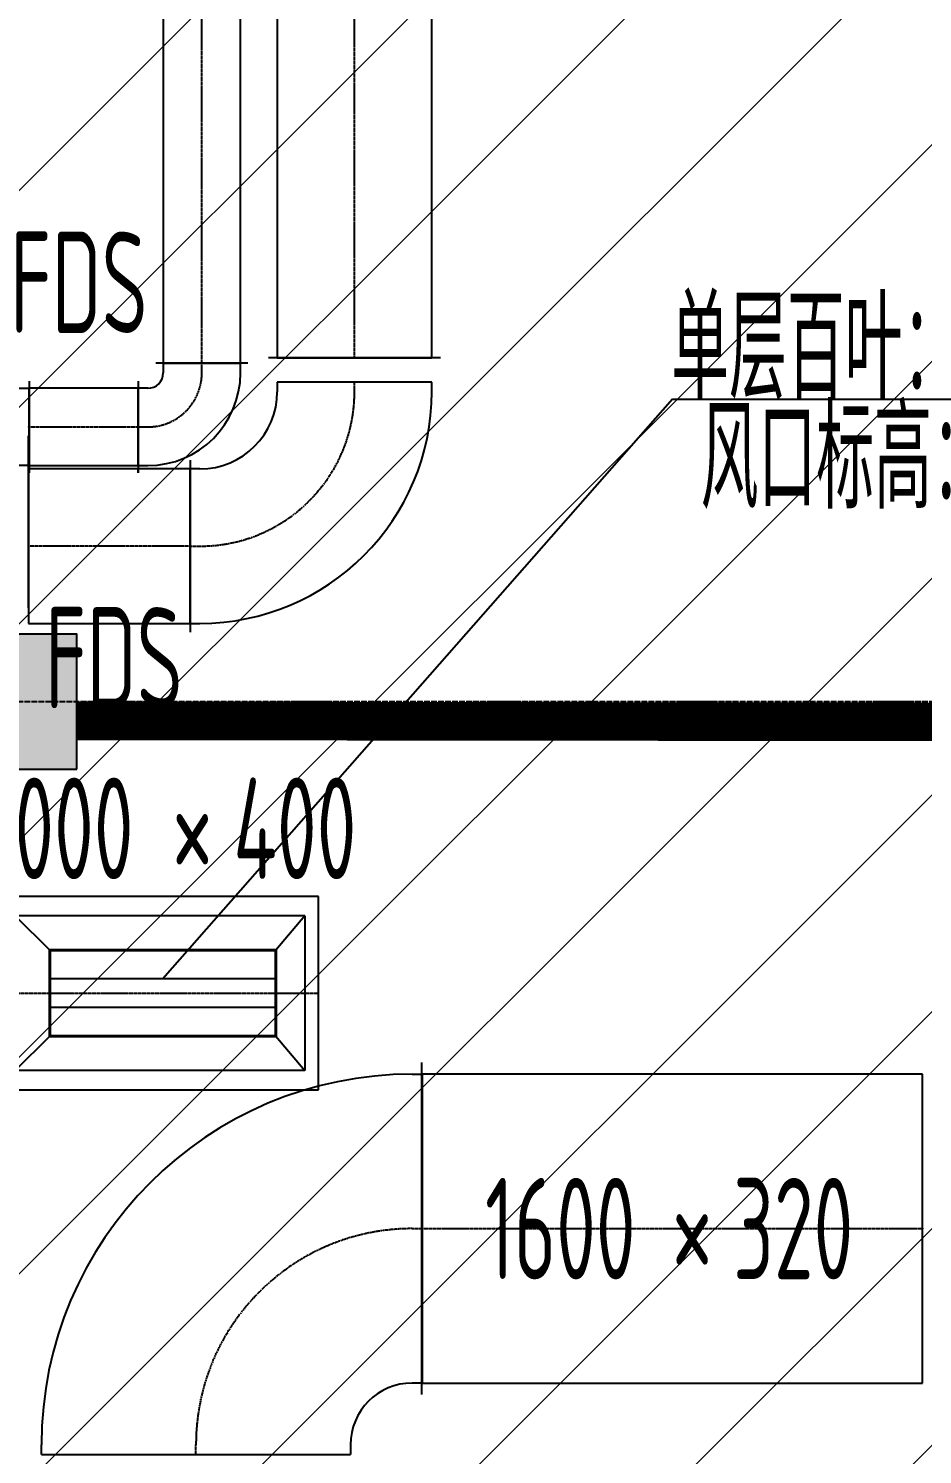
# Model space of a CAD drawing. Extents: x -20827274 to 1300756471, y -549375 to 3431892.
# Drawn here: x -74909 to -70281, y -341160 to -333774 of the extents above; entities that cross this region are included whole.
import ezdxf

# ---------------------------------------------------------------- set-up
doc = ezdxf.new("R2010")
doc.units = 0
doc.header["$LTSCALE"] = 10
for name, pattern in [('CENTER2', [1.125, 0.75, -0.125, 0.125, -0.125]), ('DASH', [0.35, 0.25, -0.1]), ('暖附图底图$0$DASH', [0.35, 0.25, -0.1]), ('暖附图底图$0$DOTE', [2.42, 2, -0.2, 0.02, -0.2])]:
    doc.linetypes.add(name, pattern=pattern)
for name, color, linetype in [('1-zs', 3, 'Continuous'), ('1-标注暖通', 4, 'Continuous'), ('DUCT-加压送风中心线', 5, 'CENTER2'), ('DUCT-加压送风标注', 3, 'Continuous'), ('DUCT-加压送风法兰', 2, 'Continuous'), ('DUCT-排烟中心线', 5, 'CENTER2'), ('DUCT-排烟标注', 3, 'Continuous'), ('DUCT-排烟法兰', 4, 'Continuous'), ('DUCT-排烟管', 2, 'Continuous'), ('DUCT-排烟管端线', 4, 'Continuous'), ('DUCT-排风风口', 7, 'Continuous'), ('DUCT-送风管', 4, 'Continuous'), ('H-DUCT-加压送风中心线', 5, 'CENTER2'), ('H-DUCT-加压送风法兰', 2, 'Continuous'), ('H-DUCT-加压送风管', 1, 'Continuous'), ('H-DUCT-加压送风管端线', 2, 'Continuous'), ('Hvac-Hide', 8, 'DASH'), ('PUB_HATCH', 8, 'Continuous'), ('暖附图底图$0$1-标注暖通', 8, 'Continuous'), ('暖附图底图$0$A-COLUMN', 8, 'Continuous'), ('暖附图底图$0$DOTE', 8, 'Continuous')]:
    doc.layers.add(name, color=color, linetype=linetype)
doc.layers.add('F-非人防区', color=105, linetype='Continuous', lineweight=15)
doc.styles.add('8B2_02', font='tssdeng.shx', dxfattribs={"width": 0.6, "bigfont": 'TSSDCHN.shx'})

# ---------------------------------------------------------------- blocks, each defined once
blk = doc.blocks.new('$风口$00000108')
for p, q in [((-250, 135), (-190, 75)), ((-250, -135), (-250, 135)), ((250, 135), (200, 75)), ((250, 135), (250, -135)), ((200, 25), (-190, 25)), ((200, -25), (-190, -25)), ((-250, -135), (-190, -75)), ((200, -75), (250, -135)), ((250, -135), (-250, -135))]:
    blk.add_line(p, q)
at = {"linetype": 'Continuous'}
blk.add_line((250, 135), (-250, 135), dxfattribs=at)
at = {"lineweight": 40}
for p, q in [((-190, 75), (200, 75)), ((-190, -75), (-190, 75)), ((200, 75), (200, -75)), ((-190, -75), (200, -75))]:
    blk.add_line(p, q, dxfattribs=at)
blk = doc.blocks.new('_FZH')
blk.add_lwpolyline([(-0.5, -0.5), (0.5, -0.5), (0.5, 0.5), (-0.5, 0.5)], close=True)
at = {"layer": 'PUB_HATCH'}
blk.add_solid([(-0.5, -0.5), (0.5, -0.5), (-0.5, 0.5), (0.5, 0.5)], dxfattribs=at)
blk = doc.blocks.new('暖附图底图$0$AFSFCS')
at = {"layer": '暖附图底图$0$DOTE', "color": 16, "linetype": '暖附图底图$0$DOTE', "ltscale": 1.5}
blk.add_line((-113117.3, -337260.4), (10791.4, -337260.4), dxfattribs=at)
at = {"layer": '暖附图底图$0$A-COLUMN', "xscale": 700, "yscale": 700, "zscale": 700, "rotation": 90}
blk.add_blockref('_FZH', (-75008.6, -337260.4), dxfattribs=at)
blk = doc.blocks.new('暖附图底图')
at = {"layer": '暖附图底图$0$1-标注暖通', "linetype": '暖附图底图$0$DASH'}
blk.add_blockref('暖附图底图$0$AFSFCS', (500000, 0), dxfattribs=at)

msp = doc.modelspace()

# ---------------------------------------------------------------- hatches: boundary and pattern name
at = {"layer": 'F-非人防区'}
h = msp.add_hatch(dxfattribs=at)
h.set_pattern_fill('ANSI31', color=8, scale=500)
h.set_pattern_definition([(45, (-67108.6, 126739.6), (-561.266, 561.266), [])])
edge = h.paths.add_edge_path()
edge.add_line((26041.4, -160910.4), (26041.4, -174910.4))
edge.add_line((26041.4, -174910.4), (44466.4, -174910.4))
edge.add_line((44466.4, -174910.4), (44466.4, -230535.4))
edge.add_line((44466.4, -230535.4), (29591.4, -230535.4))
edge.add_line((29591.4, -230535.4), (29591.4, -228585.4))
edge.add_line((29591.4, -228585.4), (32466.4, -228585.4))
edge.add_line((32466.4, -228585.4), (32466.4, -223185.4))
edge.add_line((32466.4, -223185.4), (6116.4, -223185.4))
edge.add_line((6116.4, -223185.4), (6116.4, -236210.4))
edge.add_line((6116.4, -236210.4), (5916.4, -236210.4))
edge.add_line((5916.4, -236210.4), (5921.1, -289912.2))
edge.add_line((5921.1, -289912.2), (35191.4, -289912.2))
edge.add_line((35191.4, -289912.2), (35191.4, -296310.4))
edge.add_line((35191.4, -296310.4), (35041.4, -296310.4))
edge.add_line((35041.4, -296310.4), (35041.4, -296910.4))
edge.add_line((35041.4, -296910.4), (35641.4, -296910.4))
edge.add_line((35641.4, -296910.4), (44736.4, -305099.6))
edge.add_line((44736.4, -305099.6), (22456.5, -329844))
edge.add_line((22456.5, -329844), (22456.5, -340006.4))
edge.add_line((22456.5, -340006.4), (-13248.1, -379660.4))
edge.add_line((-13248.1, -379660.4), (-90108.6, -379660.4))
edge.add_line((-90108.6, -379660.4), (-90108.6, -373660.4))
edge.add_line((-90108.6, -373660.4), (-91358.6, -373660.4))
edge.add_arc((-91358.6, -361660.4), 12000, 180, 270, ccw=False)
edge.add_line((-103358.6, -361660.4), (-103358.6, -333450.4))
edge.add_line((-103358.6, -333450.4), (-95358.6, -333436.6))
edge.add_line((-95358.6, -333436.6), (-95358.6, -160610.4))
edge.add_line((-95358.6, -160610.4), (-86333.4, -160610.4))
edge.add_line((-86333.4, -160610.4), (-86333.6, -149790))
edge.add_line((-86333.6, -149790), (-73433.4, -149790))
edge.add_line((-73433.4, -149790), (-73433.4, -160610.4))
edge.add_line((-73433.4, -160610.4), (26041.4, -160910.4))

# ---------------------------------------------------------------- linework, layer by layer
at = {"layer": '1-标注暖通'}
for q in [(-74212.8, -338696.6, 2600), (-68451.8, -335693.1, -4600)]:
    msp.add_line((-71574.5, -335693.1, -4600), q, dxfattribs=at)
at = {"layer": '1-标注暖通', "linetype": 'DASH', "const_width": 200}
msp.add_lwpolyline([(-67665.9, -337367.9), (-74658.6, -337360.4)], dxfattribs=at)
at = {"layer": 'DUCT-加压送风中心线'}
msp.add_line((-75445.2, -338770.7), (-73406.9, -338770.7), dxfattribs=at)
at = {"layer": 'DUCT-加压送风法兰'}
for p, q in [((-73773.8, -335507.5), (-74248.8, -335507.5)), ((-74906.1, -335600.1), (-74906.1, -336075.1)), ((-74341.4, -335600.1), (-74341.4, -336055.1)), ((-74908.5, -336774.1), (-74908.5, -335884.1))]:
    msp.add_line(p, q, dxfattribs=at)
at = {"layer": 'DUCT-加压送风法兰', "color": 18, "true_color": 0x000000}
for p in [(-74011.3, -335507.4), (-74011.3, -335507.6), (-74906.2, -335837.6), (-74906, -335837.6), (-74341.5, -335837.6), (-74341.3, -335837.6), (-74908.4, -336329.1, 2000)]:
    msp.add_point(p, dxfattribs=at)
at = {"layer": 'DUCT-排烟中心线'}
for p, q in [((-72921.8, -339990.2), (-72871.8, -339990.2)), ((-72871.6, -339990.2), (-70280.9, -339990.2)), ((-74041.8, -341160.2), (-74041.8, -341110.2))]:
    msp.add_line(p, q, dxfattribs=at)
msp.add_arc((-72921.8, -341110.2), 1120, 90, 180, dxfattribs=at)
at = {"layer": 'DUCT-排烟法兰'}
msp.add_line((-72871.7, -340850.2), (-72871.7, -339130.2), dxfattribs=at)
at = {"layer": 'DUCT-排烟法兰', "color": 18, "true_color": 0x000000}
for p in [(-72871.8, -339990.2, 2000), (-72871.6, -339990.2, 2000), (-70280.9, -339990.2, 2000), (-74041.8, -341160.2, 2000)]:
    msp.add_point(p, dxfattribs=at)
at = {"layer": 'DUCT-排烟管'}
for p, q in [((-72921.8, -339190.2), (-72871.8, -339190.2)), ((-70280.9, -339190.2), (-72871.6, -339190.2)), ((-72871.6, -339190.2), (-72871.6, -340790.2)), ((-70280.9, -340790.2), (-70280.9, -339190.2)), ((-72871.8, -340790.2), (-72921.8, -340790.2)), ((-72871.6, -340790.2), (-70280.9, -340790.2)), ((-74841.8, -341160.2), (-74841.8, -341110.2)), ((-73241.8, -341110.2), (-73241.8, -341160.2))]:
    msp.add_line(p, q, dxfattribs=at)
for radius in [1920, 320]:
    msp.add_arc((-72921.8, -341110.2), radius, 90, 180, dxfattribs=at)
at = {"layer": 'DUCT-排烟管', "color": 18, "true_color": 0x000000}
for p in [(-72871.8, -339990.2, 2000), (-74041.8, -341160.2, 2000)]:
    msp.add_point(p, dxfattribs=at)
at = {"layer": 'DUCT-排烟管端线'}
for p, q in [((-72871.8, -339190.2), (-72871.8, -340790.2)), ((-74841.8, -341160.2), (-73241.8, -341160.2))]:
    msp.add_line(p, q, dxfattribs=at)
at = {"layer": 'DUCT-送风管'}
for p, q in [((-73406.9, -338270.7), (-75445.2, -338270.7)), ((-73406.9, -339270.7), (-73406.9, -338270.7)), ((-75445.2, -339270.7), (-73406.9, -339270.7))]:
    msp.add_line(p, q, dxfattribs=at)
at = {"layer": 'H-DUCT-加压送风中心线'}
for p, q in [((-74011.3, -335507.4), (-74011.3, -321394.1)), ((-73221, -335478.9), (-73221, -323587.9)), ((-74011.3, -335557.6), (-74011.3, -335507.6)), ((-73221, -335655.1), (-73221, -335605.1)), ((-74906, -335837.6), (-74341.5, -335837.6)), ((-74341.3, -335837.6), (-74291.3, -335837.6)), ((-74071.2, -336455.1), (-74908.4, -336455.1)), ((-74071, -336455.1), (-74021, -336455.1))]:
    msp.add_line(p, q, dxfattribs=at)
for centre, radius in [((-74291.3, -335557.6), 280), ((-74021, -335655.1), 800)]:
    msp.add_arc(centre, radius, 270, 0, dxfattribs=at)
at = {"layer": 'H-DUCT-加压送风法兰'}
for p, q in [((-72776, -335479), (-73666, -335479)), ((-74071.1, -336010.1), (-74071.1, -336900.1))]:
    msp.add_line(p, q, dxfattribs=at)
at = {"layer": 'H-DUCT-加压送风法兰', "color": 18, "true_color": 0x000000}
for p in [(-73221, -335478.9, 2000), (-73221, -335479.1, 2000), (-74071.2, -336455.1, 2000), (-74071, -336455.1, 2000)]:
    msp.add_point(p, dxfattribs=at)
at = {"layer": 'H-DUCT-加压送风管'}
for p, q in [((-74211.3, -321394.1), (-74211.3, -335507.4)), ((-73811.3, -335507.4), (-73811.3, -321394.1)), ((-73621, -323587.9), (-73621, -335478.9)), ((-72821, -335478.9), (-72821, -323587.9)), ((-73621, -335478.9), (-72821, -335478.9)), ((-74211.3, -335507.4), (-73811.3, -335507.4)), ((-74211.3, -335507.6), (-74211.3, -335557.6)), ((-73811.3, -335557.6), (-73811.3, -335507.6)), ((-73621, -335605.1), (-73621, -335655.1)), ((-72821, -335655.1), (-72821, -335605.1)), ((-75106.2, -335637.6), (-74906.2, -335637.6)), ((-74341.5, -335637.6), (-74906, -335637.6)), ((-74906, -335637.6), (-74906, -336037.6)), ((-74341.5, -336037.6), (-74341.5, -335637.6)), ((-74291.3, -335637.6), (-74341.3, -335637.6)), ((-74906.2, -336037.6), (-75106.2, -336037.6)), ((-74071.2, -336055.1), (-74908.4, -336055.1)), ((-74908.4, -336055.1), (-74908.4, -336855.1)), ((-74906, -336037.6), (-74341.5, -336037.6)), ((-74341.3, -336037.6), (-74291.3, -336037.6)), ((-74071.2, -336855.1), (-74071.2, -336055.1)), ((-74021, -336055.1), (-74071, -336055.1)), ((-74908.4, -336855.1), (-74071.2, -336855.1)), ((-74071, -336855.1), (-74021, -336855.1))]:
    msp.add_line(p, q, dxfattribs=at)
for centre, radius, end in [((-74291.3, -335557.6), 480, 0), ((-74291.3, -335557.6), 80, 0), ((-74021, -335655.1), 1200, 360), ((-74021, -335655.1), 400, 0)]:
    msp.add_arc(centre, radius, 270, end, dxfattribs=at)
at = {"layer": 'H-DUCT-加压送风管', "color": 18, "true_color": 0x000000}
for p in [(-74011.3, -335507.6), (-73221, -335605.1, 2000), (-74341.3, -335837.6), (-74071, -336455.1, 2000)]:
    msp.add_point(p, dxfattribs=at)
at = {"layer": 'H-DUCT-加压送风管端线'}
for p, q in [((-73811.3, -335507.6), (-74211.3, -335507.6)), ((-72821, -335605.1), (-73621, -335605.1)), ((-74906.2, -335637.6), (-74906.2, -336037.6)), ((-74341.3, -336037.6), (-74341.3, -335637.6)), ((-74071, -336855.1), (-74071, -336055.1))]:
    msp.add_line(p, q, dxfattribs=at)
at = {"layer": 'Hvac-Hide'}
for p, q in [((-74341.4, -336075.1), (-74341.4, -336055.1)), ((-74341.4, -336055.1), (-74341.4, -336075.1))]:
    msp.add_line(p, q, dxfattribs=at)

# ---------------------------------------------------------------- block references
at = {"layer": '1-zs'}
msp.add_blockref('暖附图底图', (-500000, 0), dxfattribs=at)
at = {"layer": 'DUCT-排风风口', "xscale": 3, "yscale": 2.962962962962963}
msp.add_blockref('$风口$00000108', (-74227.8, -338770.7, 2600), dxfattribs=at)

# ---------------------------------------------------------------- texts
at = {"layer": '1-标注暖通', "style": '8B2_02', "width": 0.6}
for s, p in [('FDS', (-75004.5, -335350.8)), ('单层百叶：', (-71581.3, -335692.2, -4600)), ('风口标高：', (-71429.2, -336262.4, -4600)), ('FDS', (-74823.2, -337295.9))]:
    msp.add_text(s, height=525, dxfattribs=at).set_placement(p)
at = {"layer": 'DUCT-加压送风标注', "style": '8B2_02', "width": 0.6}
for s, p in [('1000', (-75132.8, -338179.6, 2600)), ('400', (-73848.6, -338179.6, 2600)), ('×', (-74163.6, -338179.6, 2600))]:
    msp.add_text(s, height=525, dxfattribs=at).set_placement(p)
at = {"layer": 'DUCT-排烟标注', "style": '8B2_02', "width": 0.6}
for s, p in [('1600', (-72545.5, -340252.7, 2000)), ('320', (-71261.2, -340252.7, 2000)), ('×', (-71576.2, -340252.7, 2000))]:
    msp.add_text(s, height=525, dxfattribs=at).set_placement(p)

doc.saveas('drawing.dxf')
